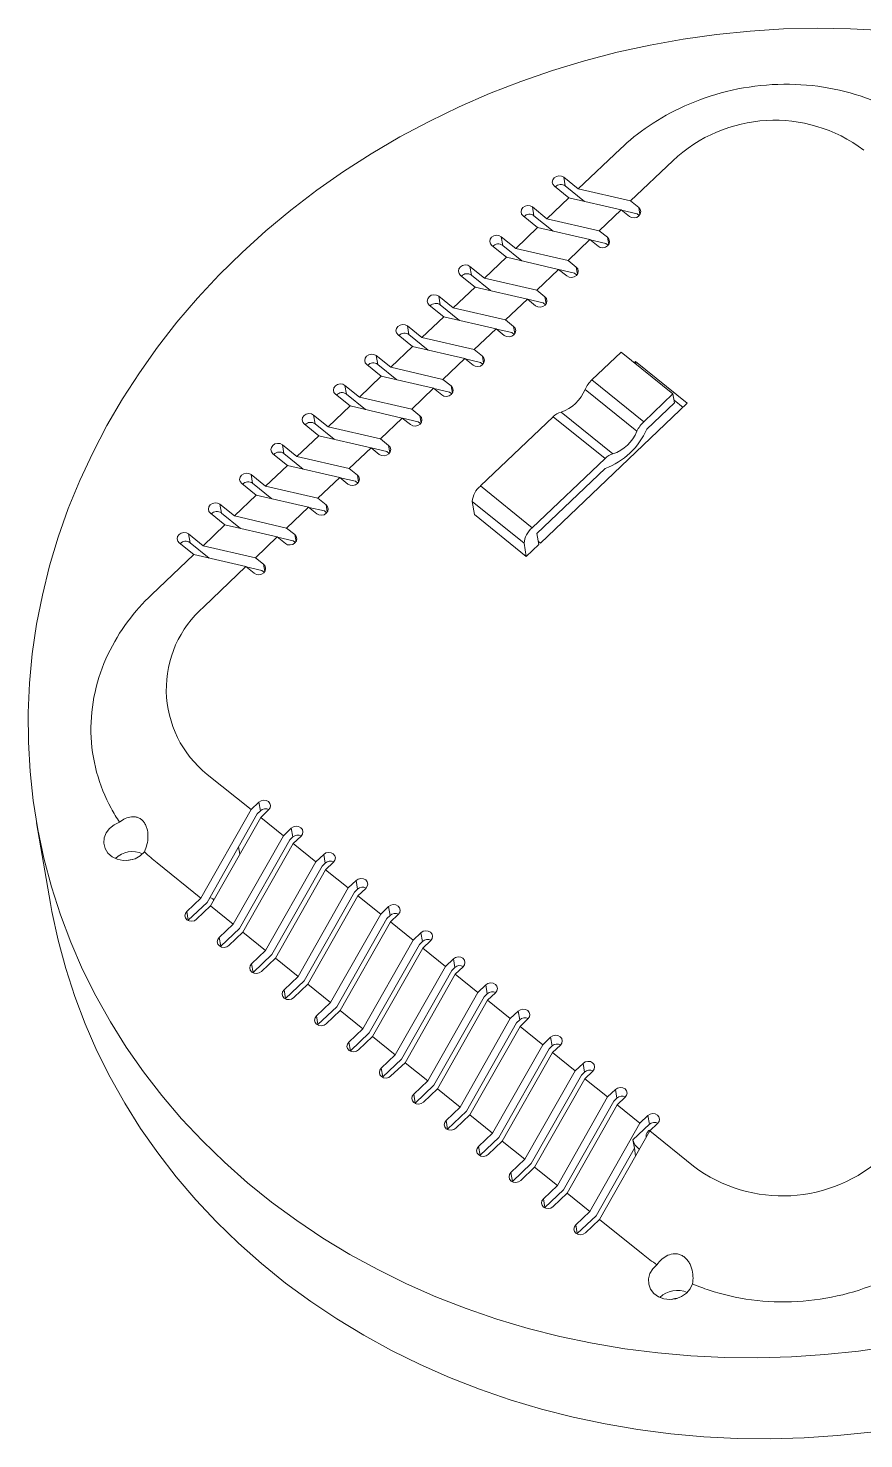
# Model space of a CAD drawing. Header units: inches. Extents: x 2104 to 4359, y 410 to 823.
# Drawn here: x 3275.4 to 3321.6, y 507 to 585 of the extents above; entities that cross this region are included whole.
import ezdxf

# ---------------------------------------------------------------- set-up
doc = ezdxf.new("R2010")
doc.units = ezdxf.units.IN

msp = doc.modelspace()

# ---------------------------------------------------------------- linework, layer by layer
at = {"color": 7, "linetype": 'Continuous', "lineweight": 15}
for p, q in [((3308.114, 578.365), (3305.78, 576.146)), ((3308.672, 575.48), (3311.007, 577.699)), ((3304.976, 576.793), (3305.78, 576.146)), ((3305.06, 576.31), (3304.976, 576.793)), ((3305.261, 575.653), (3304.05, 574.502)), ((3305.261, 575.653), (3304.458, 576.3)), ((3305.06, 576.31), (3306.122, 575.454)), ((3305.261, 575.653), (3308.153, 574.987)), ((3308.672, 575.48), (3305.78, 576.146)), ((3303.247, 575.149), (3304.05, 574.502)), ((3303.331, 574.666), (3303.247, 575.149)), ((3306.943, 573.836), (3308.153, 574.987)), ((3308.153, 574.987), (3308.605, 574.622)), ((3309.029, 574.777), (3308.168, 574.975)), ((3309.124, 575.116), (3308.672, 575.48)), ((3303.531, 574.009), (3302.728, 574.656)), ((3303.331, 574.666), (3304.392, 573.81)), ((3306.943, 573.836), (3304.05, 574.502)), ((3309.029, 574.777), (3309.155, 574.675)), ((3301.518, 573.505), (3302.321, 572.858)), ((3301.601, 573.022), (3301.518, 573.505)), ((3303.531, 574.009), (3302.321, 572.858)), ((3303.531, 574.009), (3306.424, 573.343)), ((3305.213, 572.192), (3306.424, 573.343)), ((3306.424, 573.343), (3306.876, 572.978)), ((3307.299, 573.133), (3306.438, 573.331)), ((3307.395, 573.472), (3306.943, 573.836)), ((3301.802, 572.365), (3300.999, 573.012)), ((3301.601, 573.022), (3302.663, 572.166)), ((3305.213, 572.192), (3302.321, 572.858)), ((3307.299, 573.133), (3307.426, 573.031)), ((3299.788, 571.861), (3300.591, 571.214)), ((3299.872, 571.378), (3299.788, 571.861)), ((3301.802, 572.365), (3300.591, 571.214)), ((3301.802, 572.365), (3304.694, 571.699)), ((3305.665, 571.828), (3305.213, 572.192)), ((3300.073, 570.721), (3299.269, 571.368)), ((3299.872, 571.378), (3300.933, 570.522)), ((3303.484, 570.548), (3300.591, 571.214)), ((3303.484, 570.548), (3304.694, 571.699)), ((3304.694, 571.699), (3305.147, 571.334)), ((3305.57, 571.489), (3304.709, 571.687)), ((3305.57, 571.489), (3305.696, 571.387)), ((3298.059, 570.217), (3298.862, 569.57)), ((3298.143, 569.734), (3298.059, 570.217)), ((3300.073, 570.721), (3298.862, 569.57)), ((3300.073, 570.721), (3302.965, 570.055)), ((3303.936, 570.184), (3303.484, 570.548)), ((3298.343, 569.077), (3297.54, 569.724)), ((3298.143, 569.734), (3299.204, 568.878)), ((3301.754, 568.904), (3298.862, 569.57)), ((3301.754, 568.904), (3302.965, 570.055)), ((3302.965, 570.055), (3303.417, 569.69)), ((3303.84, 569.845), (3302.98, 570.043)), ((3303.84, 569.845), (3303.967, 569.743)), ((3298.343, 569.077), (3297.133, 567.926)), ((3298.343, 569.077), (3301.236, 568.411)), ((3302.206, 568.54), (3301.754, 568.904)), ((3296.614, 567.433), (3295.811, 568.08)), ((3296.329, 568.573), (3297.133, 567.926)), ((3296.413, 568.09), (3296.329, 568.573)), ((3296.413, 568.09), (3297.475, 567.234)), ((3300.025, 567.26), (3297.133, 567.926)), ((3300.025, 567.26), (3301.236, 568.411)), ((3301.236, 568.411), (3301.688, 568.046)), ((3302.111, 568.201), (3301.25, 568.399)), ((3302.111, 568.201), (3302.238, 568.099)), ((3296.614, 567.433), (3295.403, 566.282)), ((3296.614, 567.433), (3299.506, 566.767)), ((3300.477, 566.896), (3300.025, 567.26)), ((3308.15, 567.118), (3306.539, 565.586)), ((3311.019, 564.807), (3308.15, 567.118)), ((3294.884, 565.789), (3294.081, 566.436)), ((3294.6, 566.929), (3295.403, 566.282)), ((3294.684, 566.446), (3294.6, 566.929)), ((3294.684, 566.446), (3295.745, 565.59)), ((3298.296, 565.616), (3299.506, 566.767)), ((3299.506, 566.767), (3299.958, 566.402)), ((3300.381, 566.557), (3299.521, 566.755)), ((3300.381, 566.557), (3300.508, 566.455)), ((3308.943, 566.605), (3308.871, 566.537)), ((3311.812, 564.294), (3308.943, 566.605)), ((3308.969, 566.458), (3308.943, 566.605)), ((3294.884, 565.789), (3293.674, 564.638)), ((3294.884, 565.789), (3297.777, 565.123)), ((3298.296, 565.616), (3295.403, 566.282)), ((3298.748, 565.252), (3298.296, 565.616)), ((3306.539, 565.586), (3309.407, 563.275)), ((3292.352, 564.792), (3293.155, 564.145)), ((3293.674, 564.638), (3292.87, 565.285)), ((3292.954, 564.802), (3292.87, 565.285)), ((3294.016, 563.946), (3292.954, 564.802)), ((3296.566, 563.972), (3297.777, 565.123)), ((3297.777, 565.123), (3298.229, 564.758)), ((3298.652, 564.913), (3297.791, 565.111)), ((3298.652, 564.913), (3298.779, 564.811)), ((3309.024, 562.75), (3306.155, 565.061)), ((3311.019, 564.807), (3309.407, 563.275)), ((3311.102, 564.323), (3311.019, 564.807)), ((3293.155, 564.145), (3291.944, 562.994)), ((3296.047, 563.479), (3293.155, 564.145)), ((3293.674, 564.638), (3296.566, 563.972)), ((3296.566, 563.972), (3297.018, 563.608)), ((3303.684, 556.567), (3311.812, 564.294)), ((3309.572, 562.869), (3311.102, 564.323)), ((3311.077, 564.471), (3311.575, 564.069)), ((3291.944, 562.994), (3291.141, 563.641)), ((3291.225, 563.158), (3291.141, 563.641)), ((3294.837, 562.328), (3296.047, 563.479)), ((3296.499, 563.114), (3296.047, 563.479)), ((3296.062, 563.467), (3296.923, 563.269)), ((3297.049, 563.167), (3296.923, 563.269)), ((3304.399, 563.553), (3300.367, 559.72)), ((3307.268, 561.242), (3304.399, 563.553)), ((3304.831, 563.802), (3307.7, 561.491)), ((3291.425, 562.501), (3290.215, 561.35)), ((3290.622, 563.148), (3291.425, 562.501)), ((3292.286, 562.302), (3291.225, 563.158)), ((3294.318, 561.835), (3291.425, 562.501)), ((3291.944, 562.994), (3294.837, 562.328)), ((3290.215, 561.35), (3289.412, 561.997)), ((3289.495, 561.514), (3289.412, 561.997)), ((3293.107, 560.684), (3294.318, 561.835)), ((3294.77, 561.47), (3294.318, 561.835)), ((3294.332, 561.823), (3295.193, 561.625)), ((3294.837, 562.328), (3295.289, 561.964)), ((3295.32, 561.523), (3295.193, 561.625)), ((3289.696, 560.857), (3288.485, 559.706)), ((3288.893, 561.504), (3289.696, 560.857)), ((3290.557, 560.658), (3289.495, 561.514)), ((3292.588, 560.191), (3289.696, 560.857)), ((3290.215, 561.35), (3293.107, 560.684)), ((3307.268, 561.242), (3303.236, 557.409)), ((3288.485, 559.706), (3287.682, 560.353)), ((3287.766, 559.87), (3287.682, 560.353)), ((3291.378, 559.04), (3292.588, 560.191)), ((3293.04, 559.826), (3292.588, 560.191)), ((3292.603, 560.179), (3293.464, 559.981)), ((3293.107, 560.684), (3293.559, 560.32)), ((3303.493, 557.09), (3307.271, 560.681)), ((3287.163, 559.86), (3287.967, 559.213)), ((3288.827, 559.014), (3287.766, 559.87)), ((3288.485, 559.706), (3291.378, 559.04)), ((3293.59, 559.879), (3293.464, 559.981)), ((3300.367, 559.72), (3303.236, 557.409)), ((3286.756, 558.062), (3285.953, 558.709)), ((3286.037, 558.226), (3285.953, 558.709)), ((3287.967, 559.213), (3286.756, 558.062)), ((3290.859, 558.547), (3287.967, 559.213)), ((3289.648, 557.396), (3290.859, 558.547)), ((3291.311, 558.182), (3290.859, 558.547)), ((3290.874, 558.535), (3291.734, 558.337)), ((3291.378, 559.04), (3291.83, 558.676)), ((3302.78, 556.553), (3299.911, 558.864)), ((3299.911, 558.864), (3300.037, 558.139)), ((3285.434, 558.216), (3286.237, 557.569)), ((3287.098, 557.37), (3286.037, 558.226)), ((3286.756, 558.062), (3289.648, 557.396)), ((3291.861, 558.235), (3291.734, 558.337)), ((3302.906, 555.828), (3300.037, 558.139)), ((3285.027, 556.418), (3284.223, 557.065)), ((3284.307, 556.582), (3284.223, 557.065)), ((3286.237, 557.569), (3285.027, 556.418)), ((3289.13, 556.903), (3286.237, 557.569)), ((3289.648, 557.396), (3290.1, 557.032)), ((3303.597, 556.485), (3303.493, 557.09)), ((3283.705, 556.572), (3284.508, 555.925)), ((3285.369, 555.726), (3284.307, 556.582)), ((3285.027, 556.418), (3287.919, 555.752)), ((3287.919, 555.752), (3289.13, 556.903)), ((3289.582, 556.538), (3289.13, 556.903)), ((3289.144, 556.891), (3290.005, 556.693)), ((3290.132, 556.591), (3290.005, 556.693)), ((3302.78, 556.553), (3302.906, 555.828)), ((3302.906, 555.828), (3303.597, 556.485)), ((3303.567, 556.662), (3303.684, 556.567)), ((3284.508, 555.925), (3282.173, 553.705)), ((3287.4, 555.259), (3284.508, 555.925)), ((3287.919, 555.752), (3288.371, 555.388)), ((3285.065, 553.039), (3287.4, 555.259)), ((3287.852, 554.894), (3287.4, 555.259)), ((3287.415, 555.247), (3288.275, 555.049)), ((3288.402, 554.947), (3288.275, 555.049)), ((3287.677, 541.824), (3285.256, 543.774)), ((3288.113, 542.238), (3287.677, 541.824)), ((3288.197, 541.755), (3288.113, 542.238)), ((3287.677, 541.824), (3284.899, 536.931)), ((3288.024, 541.59), (3285.246, 536.697)), ((3285.437, 536.497), (3288.215, 541.39)), ((3288.024, 541.59), (3288.197, 541.755)), ((3288.215, 541.39), (3288.651, 541.805)), ((3289.47, 540.379), (3288.215, 541.39)), ((3275.815, 541.098), (3276.59, 536.626)), ((3289.906, 540.794), (3289.47, 540.379)), ((3289.99, 540.31), (3289.906, 540.794)), ((3289.47, 540.379), (3286.692, 535.486)), ((3287.063, 539.361), (3286.992, 539.772)), ((3289.817, 540.146), (3287.039, 535.253)), ((3287.23, 535.053), (3290.008, 539.946)), ((3289.817, 540.146), (3289.99, 540.31)), ((3290.008, 539.946), (3290.444, 540.36)), ((3291.263, 538.935), (3290.008, 539.946)), ((3291.699, 539.349), (3291.263, 538.935)), ((3291.783, 538.866), (3291.699, 539.349)), ((3282.479, 538.881), (3284.899, 536.931)), ((3291.263, 538.935), (3288.485, 534.042)), ((3291.61, 538.701), (3288.832, 533.808)), ((3289.023, 533.608), (3291.801, 538.501)), ((3291.61, 538.701), (3291.783, 538.866)), ((3291.801, 538.501), (3292.237, 538.916)), ((3293.056, 537.49), (3291.801, 538.501)), ((3293.056, 537.49), (3290.279, 532.597)), ((3293.492, 537.905), (3293.056, 537.49)), ((3293.576, 537.421), (3293.492, 537.905)), ((3293.594, 537.057), (3294.03, 537.471)), ((3284.125, 536.194), (3284.899, 536.931)), ((3284.208, 535.711), (3285.246, 536.697)), ((3293.403, 537.257), (3290.625, 532.364)), ((3290.817, 532.164), (3293.594, 537.057)), ((3293.403, 537.257), (3293.576, 537.421)), ((3294.85, 536.046), (3293.594, 537.057)), ((3284.208, 535.711), (3284.125, 536.194)), ((3285.437, 536.497), (3284.663, 535.761)), ((3285.437, 536.497), (3286.692, 535.486)), ((3294.85, 536.046), (3292.072, 531.153)), ((3295.286, 536.46), (3294.85, 536.046)), ((3295.196, 535.812), (3295.369, 535.977)), ((3295.369, 535.977), (3295.286, 536.46)), ((3295.388, 535.612), (3295.823, 536.027)), ((3284.191, 535.694), (3284.208, 535.711)), ((3285.918, 534.75), (3286.692, 535.486)), ((3286.001, 534.266), (3287.039, 535.253)), ((3295.196, 535.812), (3292.418, 530.919)), ((3292.61, 530.719), (3295.388, 535.612)), ((3296.643, 534.601), (3295.388, 535.612)), ((3286.001, 534.266), (3285.918, 534.75)), ((3287.23, 535.053), (3286.456, 534.316)), ((3287.23, 535.053), (3288.485, 534.042)), ((3296.643, 534.601), (3293.865, 529.708)), ((3296.989, 534.368), (3294.212, 529.475)), ((3297.079, 535.016), (3296.643, 534.601)), ((3296.989, 534.368), (3297.162, 534.532)), ((3297.162, 534.532), (3297.079, 535.016)), ((3297.181, 534.168), (3297.617, 534.582)), ((3285.985, 534.249), (3286.001, 534.266)), ((3287.711, 533.305), (3288.485, 534.042)), ((3287.795, 532.822), (3288.832, 533.808)), ((3289.023, 533.608), (3288.249, 532.872)), ((3289.023, 533.608), (3290.279, 532.597)), ((3294.403, 529.275), (3297.181, 534.168)), ((3298.436, 533.157), (3297.181, 534.168)), ((3298.872, 533.571), (3298.436, 533.157)), ((3298.956, 533.088), (3298.872, 533.571)), ((3287.795, 532.822), (3287.711, 533.305)), ((3287.778, 532.805), (3287.795, 532.822)), ((3298.436, 533.157), (3295.658, 528.264)), ((3298.783, 532.923), (3296.005, 528.03)), ((3298.783, 532.923), (3298.956, 533.088)), ((3298.974, 532.724), (3299.41, 533.138)), ((3289.504, 531.861), (3290.279, 532.597)), ((3289.588, 531.377), (3290.625, 532.364)), ((3290.817, 532.164), (3290.042, 531.428)), ((3290.817, 532.164), (3292.072, 531.153)), ((3296.196, 527.831), (3298.974, 532.724)), ((3300.229, 531.712), (3298.974, 532.724)), ((3300.229, 531.712), (3300.665, 532.127)), ((3300.749, 531.643), (3300.665, 532.127)), ((3289.588, 531.377), (3289.504, 531.861)), ((3289.571, 531.36), (3289.588, 531.377)), ((3297.451, 526.819), (3300.229, 531.712)), ((3297.798, 526.586), (3300.576, 531.479)), ((3300.767, 531.279), (3297.989, 526.386)), ((3300.749, 531.643), (3300.576, 531.479)), ((3301.203, 531.693), (3300.767, 531.279)), ((3302.022, 530.268), (3300.767, 531.279)), ((3291.297, 530.416), (3292.072, 531.153)), ((3291.381, 529.933), (3291.297, 530.416)), ((3291.381, 529.933), (3292.418, 530.919)), ((3292.61, 530.719), (3291.835, 529.983)), ((3292.61, 530.719), (3293.865, 529.708)), ((3302.022, 530.268), (3302.458, 530.682)), ((3302.542, 530.199), (3302.458, 530.682)), ((3291.364, 529.916), (3291.381, 529.933)), ((3293.09, 528.972), (3293.865, 529.708)), ((3299.244, 525.375), (3302.022, 530.268)), ((3299.591, 525.141), (3302.369, 530.034)), ((3302.56, 529.835), (3299.782, 524.942)), ((3302.542, 530.199), (3302.369, 530.034)), ((3302.996, 530.249), (3302.56, 529.835)), ((3303.815, 528.823), (3302.56, 529.835)), ((3293.174, 528.488), (3293.09, 528.972)), ((3293.174, 528.488), (3294.212, 529.475)), ((3294.403, 529.275), (3293.628, 528.539)), ((3294.403, 529.275), (3295.658, 528.264)), ((3303.815, 528.823), (3304.251, 529.238)), ((3304.335, 528.754), (3304.251, 529.238)), ((3293.157, 528.471), (3293.174, 528.488)), ((3294.883, 527.527), (3295.658, 528.264)), ((3301.037, 523.93), (3303.815, 528.823)), ((3301.384, 523.697), (3304.162, 528.59)), ((3304.353, 528.39), (3301.575, 523.497)), ((3304.335, 528.754), (3304.162, 528.59)), ((3304.789, 528.805), (3304.353, 528.39)), ((3305.608, 527.379), (3304.353, 528.39)), ((3294.967, 527.044), (3294.883, 527.527)), ((3294.967, 527.044), (3296.005, 528.03)), ((3296.196, 527.831), (3295.421, 527.094)), ((3296.196, 527.831), (3297.451, 526.819)), ((3302.83, 522.486), (3305.608, 527.379)), ((3305.608, 527.379), (3306.044, 527.793)), ((3306.128, 527.31), (3305.955, 527.146)), ((3306.128, 527.31), (3306.044, 527.793)), ((3306.582, 527.36), (3306.146, 526.946)), ((3294.95, 527.027), (3294.967, 527.044)), ((3297.451, 526.819), (3296.676, 526.083)), ((3297.798, 526.586), (3296.76, 525.6)), ((3303.177, 522.253), (3305.955, 527.146)), ((3306.146, 526.946), (3303.368, 522.053)), ((3307.401, 525.935), (3306.146, 526.946)), ((3296.76, 525.6), (3296.676, 526.083)), ((3297.214, 525.65), (3297.989, 526.386)), ((3297.989, 526.386), (3299.244, 525.375)), ((3304.623, 521.042), (3307.401, 525.935)), ((3307.401, 525.935), (3307.837, 526.349)), ((3307.921, 525.865), (3307.748, 525.701)), ((3307.921, 525.865), (3307.837, 526.349)), ((3308.375, 525.916), (3307.939, 525.501)), ((3296.76, 525.6), (3296.743, 525.582)), ((3299.244, 525.375), (3298.469, 524.639)), ((3299.591, 525.141), (3298.553, 524.155)), ((3304.97, 520.808), (3307.748, 525.701)), ((3307.939, 525.501), (3305.161, 520.608)), ((3309.194, 524.49), (3307.939, 525.501)), ((3298.553, 524.155), (3298.469, 524.639)), ((3299.007, 524.205), (3299.782, 524.942)), ((3299.782, 524.942), (3301.037, 523.93)), ((3306.417, 519.597), (3309.194, 524.49)), ((3309.714, 524.421), (3308.806, 523.558)), ((3309.194, 524.49), (3309.63, 524.904)), ((3309.714, 524.421), (3309.63, 524.904)), ((3310.168, 524.471), (3309.732, 524.057)), ((3298.553, 524.155), (3298.536, 524.138)), ((3301.037, 523.93), (3300.263, 523.194)), ((3301.384, 523.697), (3300.346, 522.711)), ((3300.8, 522.761), (3301.575, 523.497)), ((3301.575, 523.497), (3302.83, 522.486)), ((3309.732, 524.057), (3306.954, 519.164)), ((3308.885, 523.101), (3308.806, 523.558)), ((3312.153, 522.107), (3309.732, 524.057)), ((3300.346, 522.711), (3300.263, 523.194)), ((3300.346, 522.711), (3300.329, 522.693)), ((3306.763, 519.364), (3308.885, 523.101)), ((3308.883, 523.098), (3308.955, 522.687)), ((3302.83, 522.486), (3302.056, 521.75)), ((3303.177, 522.253), (3302.139, 521.266)), ((3302.594, 521.316), (3303.368, 522.053)), ((3303.368, 522.053), (3304.623, 521.042)), ((3302.139, 521.266), (3302.056, 521.75)), ((3302.139, 521.266), (3302.122, 521.249)), ((3304.623, 521.042), (3303.849, 520.305)), ((3303.933, 519.822), (3303.849, 520.305)), ((3304.97, 520.808), (3303.933, 519.822)), ((3304.387, 519.872), (3305.161, 520.608)), ((3305.161, 520.608), (3306.417, 519.597)), ((3303.933, 519.822), (3303.916, 519.804)), ((3306.417, 519.597), (3305.642, 518.861)), ((3305.726, 518.377), (3305.642, 518.861)), ((3306.763, 519.364), (3305.726, 518.377)), ((3306.18, 518.427), (3306.954, 519.164)), ((3306.954, 519.164), (3309.375, 517.214)), ((3305.726, 518.377), (3305.709, 518.36))]:
    msp.add_line(p, q, dxfattribs=at)
at = {"color": 8, "linetype": 'Continuous', "lineweight": 15}
for p, q in [((3309.192, 574.724), (3309.124, 575.116)), ((3307.463, 573.08), (3307.395, 573.472)), ((3305.733, 571.436), (3305.665, 571.828)), ((3304.004, 569.792), (3303.936, 570.184)), ((3302.274, 568.148), (3302.206, 568.54)), ((3300.545, 566.504), (3300.477, 566.896)), ((3298.815, 564.86), (3298.748, 565.252)), ((3297.086, 563.216), (3297.018, 563.608)), ((3295.357, 561.572), (3295.289, 561.964)), ((3293.627, 559.928), (3293.559, 560.32)), ((3291.898, 558.284), (3291.83, 558.676)), ((3290.168, 556.64), (3290.1, 557.032)), ((3288.439, 554.996), (3288.371, 555.388))]:
    msp.add_line(p, q, dxfattribs=at)
at = {"color": 7, "linetype": 'Continuous', "lineweight": 15, "flags": 128}
for points in [[(3323.117, 512.153), (3321.275, 511.883), (3319.424, 511.685), (3317.569, 511.559), (3315.713, 511.505), (3313.86, 511.523), (3312.013, 511.614), (3310.177, 511.777), (3308.355, 512.011), (3306.55, 512.317), (3304.766, 512.693), (3303.006, 513.14), (3301.274, 513.655), (3299.574, 514.239), (3297.908, 514.89), (3296.28, 515.606), (3294.694, 516.386), (3293.151, 517.229), (3291.656, 518.134), (3290.211, 519.097), (3288.82, 520.118), (3287.484, 521.194), (3286.206, 522.324), (3284.99, 523.504), (3283.836, 524.733), (3282.749, 526.009), (3281.729, 527.328), (3280.779, 528.688), (3279.9, 530.087), (3279.095, 531.522), (3278.365, 532.99), (3277.711, 534.487), (3277.135, 536.012), (3276.638, 537.561), (3276.22, 539.131), (3275.883, 540.719), (3275.628, 542.322), (3275.454, 543.936), (3275.362, 545.559), (3275.353, 547.188), (3275.425, 548.818), (3275.58, 550.447), (3275.817, 552.072), (3276.135, 553.69), (3276.534, 555.297), (3277.013, 556.89), (3277.571, 558.466), (3278.207, 560.022), (3278.919, 561.555), (3279.707, 563.062), (3280.569, 564.54), (3281.503, 565.986), (3282.506, 567.397), (3283.578, 568.77), (3284.717, 570.103), (3285.919, 571.393), (3287.182, 572.637), (3288.505, 573.834), (3289.884, 574.98), (3291.317, 576.074), (3292.801, 577.113), (3294.332, 578.096), (3295.909, 579.019), (3297.527, 579.883), (3299.185, 580.684), (3300.877, 581.421), (3302.602, 582.093), (3304.356, 582.699), (3306.134, 583.236), (3307.935, 583.706), (3309.753, 584.105), (3311.587, 584.434), (3313.431, 584.692), (3315.283, 584.878), (3317.139, 584.992), (3318.994, 585.034), (3320.846, 585.003), (3322.691, 584.901)], [(3304.458, 576.3), (3304.374, 576.401), (3304.343, 576.525), (3304.369, 576.652), (3304.448, 576.763), (3304.568, 576.841), (3304.71, 576.874), (3304.854, 576.857), (3304.976, 576.793)], [(3302.728, 574.656), (3302.645, 574.757), (3302.614, 574.881), (3302.64, 575.008), (3302.719, 575.119), (3302.838, 575.197), (3302.981, 575.23), (3303.124, 575.213), (3303.247, 575.149)], [(3308.605, 574.622), (3308.728, 574.558), (3308.872, 574.541), (3309.014, 574.574), (3309.134, 574.652), (3309.213, 574.763), (3309.238, 574.89), (3309.207, 575.014), (3309.124, 575.116)], [(3300.999, 573.012), (3300.916, 573.113), (3300.885, 573.237), (3300.91, 573.364), (3300.989, 573.475), (3301.109, 573.553), (3301.251, 573.586), (3301.395, 573.569), (3301.518, 573.505)], [(3306.876, 572.978), (3306.999, 572.914), (3307.142, 572.897), (3307.285, 572.93), (3307.404, 573.008), (3307.483, 573.119), (3307.509, 573.246), (3307.478, 573.37), (3307.395, 573.472)], [(3299.269, 571.368), (3299.186, 571.469), (3299.155, 571.593), (3299.181, 571.72), (3299.26, 571.831), (3299.38, 571.909), (3299.522, 571.942), (3299.666, 571.925), (3299.788, 571.861)], [(3305.147, 571.334), (3305.269, 571.27), (3305.413, 571.253), (3305.555, 571.286), (3305.675, 571.364), (3305.754, 571.475), (3305.78, 571.602), (3305.749, 571.726), (3305.665, 571.828)], [(3297.54, 569.724), (3297.457, 569.825), (3297.426, 569.949), (3297.452, 570.076), (3297.53, 570.187), (3297.65, 570.265), (3297.793, 570.298), (3297.936, 570.281), (3298.059, 570.217)], [(3303.417, 569.69), (3303.54, 569.626), (3303.683, 569.609), (3303.826, 569.642), (3303.945, 569.72), (3304.024, 569.831), (3304.05, 569.958), (3304.019, 570.082), (3303.936, 570.184)], [(3295.811, 568.08), (3295.727, 568.181), (3295.696, 568.305), (3295.722, 568.432), (3295.801, 568.543), (3295.921, 568.621), (3296.063, 568.654), (3296.207, 568.637), (3296.329, 568.573)], [(3301.688, 568.046), (3301.81, 567.982), (3301.954, 567.965), (3302.096, 567.998), (3302.216, 568.076), (3302.295, 568.187), (3302.321, 568.314), (3302.29, 568.438), (3302.206, 568.54)], [(3294.081, 566.436), (3293.998, 566.537), (3293.967, 566.661), (3293.993, 566.788), (3294.072, 566.899), (3294.191, 566.977), (3294.334, 567.01), (3294.477, 566.993), (3294.6, 566.929)], [(3299.958, 566.402), (3300.081, 566.338), (3300.224, 566.321), (3300.367, 566.354), (3300.487, 566.432), (3300.565, 566.543), (3300.591, 566.67), (3300.56, 566.794), (3300.477, 566.896)], [(3292.87, 565.285), (3292.748, 565.349), (3292.604, 565.366), (3292.462, 565.333), (3292.342, 565.255), (3292.263, 565.144), (3292.237, 565.017), (3292.268, 564.893), (3292.352, 564.792)], [(3298.229, 564.758), (3298.351, 564.694), (3298.495, 564.677), (3298.637, 564.71), (3298.757, 564.788), (3298.836, 564.899), (3298.862, 565.026), (3298.831, 565.15), (3298.748, 565.252)], [(3291.141, 563.641), (3291.018, 563.705), (3290.875, 563.722), (3290.732, 563.689), (3290.613, 563.611), (3290.534, 563.5), (3290.508, 563.373), (3290.539, 563.249), (3290.622, 563.148)], [(3297.018, 563.608), (3297.101, 563.506), (3297.132, 563.382), (3297.107, 563.255), (3297.028, 563.144), (3296.908, 563.066), (3296.766, 563.033), (3296.622, 563.05), (3296.499, 563.114)], [(3289.412, 561.997), (3289.289, 562.061), (3289.145, 562.078), (3289.003, 562.045), (3288.883, 561.967), (3288.804, 561.856), (3288.779, 561.729), (3288.81, 561.605), (3288.893, 561.504)], [(3295.289, 561.964), (3295.372, 561.862), (3295.403, 561.738), (3295.377, 561.611), (3295.298, 561.5), (3295.179, 561.422), (3295.036, 561.389), (3294.893, 561.406), (3294.77, 561.47)], [(3287.682, 560.353), (3287.56, 560.417), (3287.416, 560.434), (3287.274, 560.401), (3287.154, 560.323), (3287.075, 560.212), (3287.049, 560.085), (3287.08, 559.961), (3287.163, 559.86)], [(3293.559, 560.32), (3293.643, 560.218), (3293.674, 560.094), (3293.648, 559.967), (3293.569, 559.856), (3293.449, 559.778), (3293.307, 559.745), (3293.163, 559.762), (3293.04, 559.826)], [(3285.953, 558.709), (3285.83, 558.773), (3285.687, 558.79), (3285.544, 558.757), (3285.424, 558.679), (3285.346, 558.568), (3285.32, 558.441), (3285.351, 558.317), (3285.434, 558.216)], [(3291.83, 558.676), (3291.913, 558.574), (3291.944, 558.45), (3291.918, 558.323), (3291.839, 558.212), (3291.72, 558.134), (3291.577, 558.101), (3291.434, 558.118), (3291.311, 558.182)], [(3284.223, 557.065), (3284.101, 557.129), (3283.957, 557.146), (3283.815, 557.113), (3283.695, 557.035), (3283.616, 556.924), (3283.59, 556.797), (3283.621, 556.673), (3283.705, 556.572)], [(3290.1, 557.032), (3290.184, 556.93), (3290.215, 556.806), (3290.189, 556.679), (3290.11, 556.568), (3289.99, 556.49), (3289.848, 556.457), (3289.704, 556.474), (3289.582, 556.538)], [(3288.371, 555.388), (3288.454, 555.286), (3288.485, 555.162), (3288.459, 555.035), (3288.381, 554.924), (3288.261, 554.846), (3288.118, 554.813), (3287.975, 554.83), (3287.852, 554.894)], [(3288.651, 541.805), (3288.73, 541.916), (3288.756, 542.043), (3288.725, 542.166), (3288.642, 542.268), (3288.519, 542.332), (3288.375, 542.349), (3288.233, 542.316), (3288.113, 542.238)], [(3281.783, 539.493), (3281.55, 539.272), (3281.261, 539.111), (3280.938, 539.021), (3280.603, 539.009), (3280.28, 539.076), (3279.994, 539.217), (3279.765, 539.422), (3279.608, 539.676), (3279.537, 539.96), (3279.555, 540.255), (3279.662, 540.538), (3279.849, 540.789), (3280.104, 540.99), (3280.408, 541.127)], [(3290.444, 540.36), (3290.523, 540.471), (3290.549, 540.598), (3290.518, 540.722), (3290.435, 540.824), (3290.312, 540.888), (3290.168, 540.905), (3290.026, 540.871), (3289.906, 540.794)], [(3281.125, 539.063), (3280.993, 539.055), (3280.8, 539.007)], [(3292.237, 538.916), (3292.316, 539.027), (3292.342, 539.154), (3292.311, 539.277), (3292.228, 539.379), (3292.105, 539.443), (3291.962, 539.46), (3291.819, 539.427), (3291.699, 539.349)], [(3294.03, 537.471), (3294.109, 537.582), (3294.135, 537.709), (3294.104, 537.833), (3294.021, 537.935), (3293.898, 537.999), (3293.755, 538.016), (3293.612, 537.983), (3293.492, 537.905)], [(3285.643, 536.856), (3285.615, 536.866), (3285.396, 536.97)], [(3285.615, 536.819), (3285.609, 536.827), (3285.565, 536.885)], [(3321.965, 507.401), (3320.118, 507.206), (3318.267, 507.083), (3316.416, 507.032), (3314.567, 507.053), (3312.725, 507.146), (3310.894, 507.311), (3309.076, 507.547), (3307.276, 507.854), (3305.497, 508.232), (3303.742, 508.679), (3302.015, 509.194), (3300.319, 509.778), (3298.658, 510.428), (3297.034, 511.144), (3295.452, 511.923), (3293.914, 512.765), (3292.422, 513.667), (3290.981, 514.629), (3289.593, 515.647), (3288.26, 516.721), (3286.985, 517.848), (3285.771, 519.025), (3284.62, 520.251), (3283.535, 521.523), (3282.516, 522.839), (3281.568, 524.195), (3280.69, 525.59), (3279.885, 527.021), (3279.155, 528.485), (3278.501, 529.978), (3277.925, 531.499), (3277.426, 533.043), (3277.007, 534.609), (3276.668, 536.193), (3276.59, 536.626)], [(3284.663, 535.761), (3284.543, 535.683), (3284.4, 535.65), (3284.257, 535.667), (3284.134, 535.731), (3284.051, 535.833), (3284.02, 535.956), (3284.046, 536.083), (3284.125, 536.194)], [(3295.823, 536.027), (3295.902, 536.138), (3295.928, 536.265), (3295.897, 536.388), (3295.814, 536.49), (3295.691, 536.554), (3295.548, 536.571), (3295.405, 536.538), (3295.286, 536.46)], [(3297.617, 534.582), (3297.695, 534.693), (3297.721, 534.82), (3297.69, 534.944), (3297.607, 535.046), (3297.484, 535.11), (3297.341, 535.127), (3297.198, 535.094), (3297.079, 535.016)], [(3286.456, 534.316), (3286.336, 534.239), (3286.193, 534.206), (3286.05, 534.222), (3285.927, 534.287), (3285.844, 534.388), (3285.813, 534.512), (3285.839, 534.639), (3285.918, 534.75)], [(3299.41, 533.138), (3299.488, 533.249), (3299.514, 533.376), (3299.483, 533.5), (3299.4, 533.601), (3299.277, 533.665), (3299.134, 533.682), (3298.991, 533.649), (3298.872, 533.571)], [(3288.249, 532.872), (3288.129, 532.794), (3287.987, 532.761), (3287.843, 532.778), (3287.72, 532.842), (3287.637, 532.944), (3287.606, 533.068), (3287.632, 533.194), (3287.711, 533.305)], [(3300.665, 532.127), (3300.785, 532.205), (3300.927, 532.238), (3301.071, 532.221), (3301.193, 532.157), (3301.276, 532.055), (3301.307, 531.931), (3301.282, 531.804), (3301.203, 531.693)], [(3290.042, 531.428), (3289.922, 531.35), (3289.78, 531.317), (3289.636, 531.333), (3289.513, 531.398), (3289.43, 531.499), (3289.399, 531.623), (3289.425, 531.75), (3289.504, 531.861)], [(3291.835, 529.983), (3291.715, 529.905), (3291.573, 529.872), (3291.429, 529.889), (3291.307, 529.953), (3291.223, 530.055), (3291.192, 530.179), (3291.218, 530.306), (3291.297, 530.416)], [(3302.458, 530.682), (3302.578, 530.76), (3302.72, 530.793), (3302.864, 530.776), (3302.986, 530.712), (3303.07, 530.611), (3303.101, 530.487), (3303.075, 530.36), (3302.996, 530.249)], [(3293.628, 528.539), (3293.508, 528.461), (3293.366, 528.428), (3293.222, 528.445), (3293.1, 528.509), (3293.017, 528.61), (3292.985, 528.734), (3293.011, 528.861), (3293.09, 528.972)], [(3304.251, 529.238), (3304.371, 529.316), (3304.513, 529.349), (3304.657, 529.332), (3304.779, 529.268), (3304.863, 529.166), (3304.894, 529.042), (3304.868, 528.915), (3304.789, 528.805)], [(3295.421, 527.094), (3295.301, 527.016), (3295.159, 526.983), (3295.015, 527), (3294.893, 527.064), (3294.81, 527.166), (3294.779, 527.29), (3294.804, 527.417), (3294.883, 527.527)], [(3306.044, 527.793), (3306.164, 527.871), (3306.306, 527.904), (3306.45, 527.887), (3306.573, 527.823), (3306.656, 527.722), (3306.687, 527.598), (3306.661, 527.471), (3306.582, 527.36)], [(3296.676, 526.083), (3296.598, 525.972), (3296.572, 525.845), (3296.603, 525.721), (3296.686, 525.62), (3296.809, 525.556), (3296.952, 525.539), (3297.095, 525.572), (3297.214, 525.65)], [(3307.837, 526.349), (3307.957, 526.427), (3308.099, 526.46), (3308.243, 526.443), (3308.366, 526.379), (3308.449, 526.277), (3308.48, 526.153), (3308.454, 526.026), (3308.375, 525.916)], [(3309.63, 524.904), (3309.75, 524.982), (3309.893, 525.015), (3310.036, 524.999), (3310.159, 524.934), (3310.242, 524.833), (3310.273, 524.709), (3310.247, 524.582), (3310.168, 524.471)], [(3298.469, 524.639), (3298.391, 524.528), (3298.365, 524.401), (3298.396, 524.277), (3298.479, 524.175), (3298.602, 524.111), (3298.745, 524.094), (3298.888, 524.127), (3299.007, 524.205)], [(3300.263, 523.194), (3300.184, 523.083), (3300.158, 522.956), (3300.189, 522.832), (3300.272, 522.731), (3300.395, 522.667), (3300.538, 522.65), (3300.681, 522.683), (3300.8, 522.761)], [(3302.056, 521.75), (3301.977, 521.639), (3301.951, 521.512), (3301.982, 521.388), (3302.065, 521.286), (3302.188, 521.222), (3302.331, 521.205), (3302.474, 521.238), (3302.594, 521.316)], [(3303.849, 520.305), (3303.77, 520.194), (3303.744, 520.067), (3303.775, 519.944), (3303.858, 519.842), (3303.981, 519.778), (3304.124, 519.761), (3304.267, 519.794), (3304.387, 519.872)], [(3305.642, 518.861), (3305.563, 518.75), (3305.537, 518.623), (3305.568, 518.499), (3305.651, 518.397), (3305.774, 518.333), (3305.918, 518.316), (3306.06, 518.349), (3306.18, 518.427)], [(3310.13, 516.657), (3309.897, 516.436), (3309.738, 516.171), (3309.662, 515.882), (3309.676, 515.588), (3309.779, 515.313), (3309.964, 515.075), (3310.216, 514.891), (3310.518, 514.776), (3310.847, 514.737), (3311.181, 514.777), (3311.495, 514.894), (3311.765, 515.078), (3311.974, 515.317), (3312.104, 515.593)], [(3310.925, 514.739), (3311.117, 514.788), (3311.249, 514.796)]]:
    msp.add_lwpolyline(points, dxfattribs=at)
at = {"color": 7, "linetype": 'Continuous', "lineweight": 15}
for centre, radius, start, end in [((3316.645, 571.74), 8.204, 53.0694, 133.41465), ((3304.814, 575.984), 0.409, 52.88799, 137.95463), ((3303.084, 574.34), 0.409, 52.88799, 137.95463), ((3301.355, 572.696), 0.409, 52.88799, 137.95463), ((3299.625, 571.052), 0.409, 52.88799, 137.95463), ((3297.896, 569.408), 0.409, 52.88799, 137.95463), ((3296.167, 567.764), 0.409, 52.88799, 137.95463), ((3294.437, 566.12), 0.409, 52.88799, 137.95463), ((3307.773, 564.283), 1.795, 133.43635, 154.31306), ((3292.708, 564.476), 0.409, 52.90309, 137.93953), ((3304.116, 565.88), 2.197, 288.98306, 338.11563), ((3290.978, 562.832), 0.409, 52.90309, 137.93953), ((3304.997, 563.016), 0.804, 101.95425, 138.07379), ((3310.642, 561.971), 1.795, 133.43635, 154.31306), ((3305.812, 564.52), 4.106, 290.8092, 336.28949), ((3306.985, 563.569), 2.197, 288.98306, 338.11563), ((3289.249, 561.188), 0.409, 52.90309, 137.93953), ((3307.866, 560.705), 0.804, 101.95425, 138.07379), ((3287.519, 559.544), 0.409, 52.90309, 137.93953), ((3301.155, 558.75), 1.249, 129.10988, 174.78844), ((3285.79, 557.9), 0.409, 52.90309, 137.93953), ((3304.024, 556.439), 1.249, 129.10988, 174.78844), ((3284.061, 556.256), 0.409, 52.90309, 137.93953), ((3289.027, 548.486), 6.035, 131.02623, 231.33589), ((3288.481, 541.451), 0.416, 63.22475, 133.04404), ((3290.274, 540.006), 0.416, 63.22475, 133.04404), ((3281.121, 538.118), 1.384, 66.07836, 133.12792), ((3292.067, 538.562), 0.416, 63.22475, 133.04404), ((3293.86, 537.117), 0.416, 63.22475, 133.04404), ((3295.653, 535.673), 0.416, 63.22475, 133.04404), ((3297.446, 534.228), 0.416, 63.22475, 133.04404), ((3299.239, 532.784), 0.416, 63.22475, 133.04404), ((3301.032, 531.339), 0.416, 63.22475, 133.04404), ((3302.826, 529.895), 0.416, 63.22475, 133.04404), ((3304.619, 528.451), 0.416, 63.22475, 133.04404), ((3306.412, 527.006), 0.416, 63.22475, 133.04404), ((3308.205, 525.562), 0.416, 63.22475, 133.04404), ((3309.998, 524.117), 0.416, 63.22475, 133.04404), ((3309.695, 523.791), 0.919, 194.69986, 233.98597), ((3309.874, 523.789), 0.343, 101.88927, 191.24418), ((3317.082, 528.665), 8.204, 233.0694, 313.41465), ((3311.245, 513.852), 1.384, 66.07218, 133.58753)]:
    msp.add_arc(centre, radius, start, end, dxfattribs=at)
for points, knots in [([(3322.293, 580.943), (3321.998, 581.068), (3320.985, 581.449), (3319.069, 581.897), (3316.503, 581.996), (3313.948, 581.607), (3311.615, 580.789), (3309.637, 579.67), (3308.58, 578.808), (3308.114, 578.365)], [0.75, 0.75, 0.75, 0.75, 0.75389932, 0.76286133, 0.77182333, 0.78078534, 0.78974735, 0.79870935, 0.80767136, 0.80767136, 0.80767136, 0.80767136]), ([(3282.173, 553.705), (3281.707, 553.263), (3280.813, 552.27), (3279.702, 550.452), (3278.964, 548.35), (3278.731, 546.089), (3279.056, 543.861), (3279.724, 542.226), (3280.242, 541.375), (3280.408, 541.127)], [0.51402469, 0.51402469, 0.51402469, 0.51402469, 0.5229867, 0.5319487, 0.54091071, 0.54987271, 0.55883472, 0.56779673, 0.57169605, 0.57169605, 0.57169605, 0.57169605]), ([(3281.783, 539.493), (3281.842, 539.624), (3281.889, 539.761), (3281.955, 540.047), (3281.975, 540.197), (3281.977, 540.496), (3281.96, 540.649), (3281.898, 540.862), (3281.871, 540.932), (3281.806, 541.058), (3281.768, 541.116), (3281.68, 541.221), (3281.632, 541.265), (3281.528, 541.339), (3281.472, 541.368), (3281.359, 541.409), (3281.3, 541.422), (3281.182, 541.435), (3281.124, 541.434), (3280.949, 541.416), (3280.832, 541.38), (3280.613, 541.277), (3280.508, 541.209), (3280.408, 541.127)], [0, 0, 0, 0, 0.125, 0.125, 0.25, 0.25, 0.375, 0.375, 0.4375, 0.4375, 0.5, 0.5, 0.5625, 0.5625, 0.625, 0.625, 0.6875, 0.6875, 0.75, 0.75, 0.875, 0.875, 1, 1, 1, 1]), ([(3312.104, 515.593), (3312.4, 515.469), (3313.412, 515.088), (3315.329, 514.64), (3317.894, 514.541), (3320.449, 514.93), (3322.782, 515.747), (3324.761, 516.867), (3325.817, 517.729), (3326.283, 518.171)], [0.25, 0.25, 0.25, 0.25, 0.25389932, 0.26286133, 0.27182333, 0.28078534, 0.28974735, 0.29870935, 0.30767136, 0.30767136, 0.30767136, 0.30767136]), ([(3310.13, 516.657), (3310.211, 516.771), (3310.301, 516.872), (3310.504, 517.049), (3310.617, 517.124), (3310.858, 517.231), (3310.989, 517.264), (3311.19, 517.265), (3311.259, 517.257), (3311.392, 517.224), (3311.457, 517.2), (3311.583, 517.132), (3311.642, 517.09), (3311.751, 516.992), (3311.802, 516.935), (3311.89, 516.815), (3311.928, 516.75), (3311.995, 516.614), (3312.022, 516.544), (3312.09, 516.33), (3312.115, 516.179), (3312.133, 515.885), (3312.126, 515.739), (3312.104, 515.593)], [0, 0, 0, 0, 0.125, 0.125, 0.25, 0.25, 0.375, 0.375, 0.4375, 0.4375, 0.5, 0.5, 0.5625, 0.5625, 0.625, 0.625, 0.6875, 0.6875, 0.75, 0.75, 0.875, 0.875, 1, 1, 1, 1])]:
    msp.add_open_spline(points, degree=3, knots=knots, dxfattribs=at)
for points in [[(3281.783, 539.493), (3282.009, 539.275), (3282.242, 539.071), (3282.479, 538.881)], [(3309.375, 517.214), (3309.612, 517.023), (3309.863, 516.837), (3310.13, 516.657)]]:
    msp.add_open_spline(points, degree=3, dxfattribs=at)

doc.saveas('drawing.dxf')
